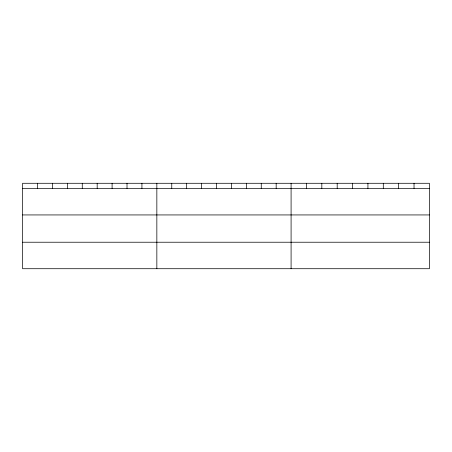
<?xml version="1.0" encoding="UTF-8"?>
<svg xmlns="http://www.w3.org/2000/svg" width="452" height="452" viewBox="0 0 452 452"><rect width="100%" height="100%" fill="white"/><g stroke="black" fill="none" stroke-linecap="round" stroke-linejoin="round"><path stroke-width="0.68" d="M429.4 188.456L429.4 268.714L22.6 268.714L22.6 183.286L429.4 183.286L429.4 188.456L22.6 188.456M22.6 214.937L429.4 214.937M22.6 242.227L429.4 242.227M414.032 183.286L414.032 188.456M398.664 183.286L398.664 188.456M383.296 183.286L383.296 188.456M367.928 183.286L367.928 188.456M352.56 183.286L352.56 188.456M337.192 183.286L337.192 188.456M321.824 183.286L321.824 188.456M306.456 183.286L306.456 188.456M291.088 183.286L291.088 268.714M276.172 183.286L276.172 188.456M261.256 183.286L261.256 188.456M246.34 183.286L246.34 188.456M231.424 183.286L231.424 188.456M216.508 183.286L216.508 188.456M201.592 183.286L201.592 188.456M186.676 183.286L186.676 188.456M171.76 183.286L171.76 188.456M156.844 183.286L156.844 268.714M141.928 183.286L141.928 188.456M127.012 183.286L127.012 188.456M112.096 183.286L112.096 188.456M97.18 183.286L97.18 188.456M82.264 183.286L82.264 188.456M67.348 183.286L67.348 188.456M52.432 183.286L52.432 188.456M37.516 183.286L37.516 188.456"/></g></svg>
